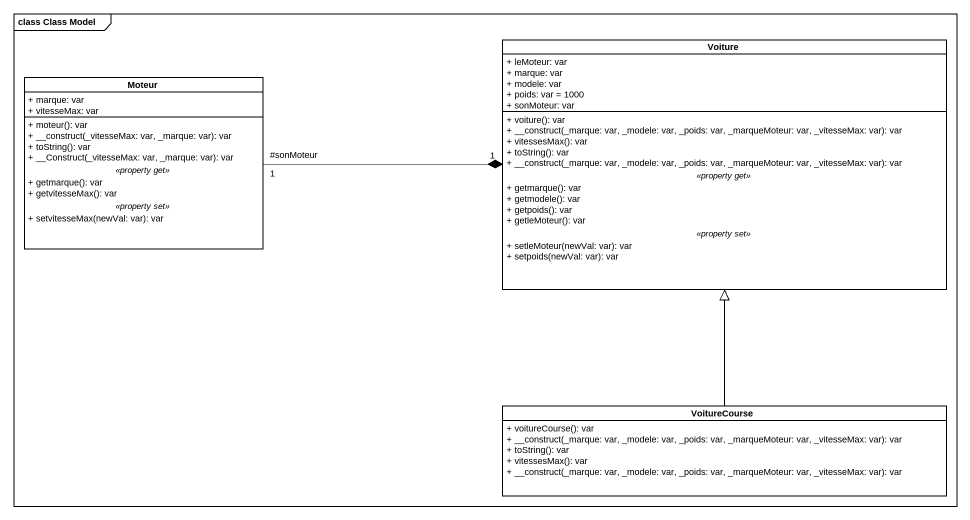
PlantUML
@startuml
mainframe class Class Model
hide circle
hide empty members
skinparam classAttributeIconSize 0
class Voiture {
  + leMoteur: var
  + marque: var
  + modele: var
  + poids: var = 1000
  + sonMoteur: var
  --
  + voiture(): var
  + __construct(_marque: var, _modele: var, _poids: var, _marqueMoteur: var, _vitesseMax: var): var
  + vitessesMax(): var
  + toString(): var
  + __construct(_marque: var, _modele: var, _poids: var, _marqueMoteur: var, _vitesseMax: var): var
  .. <<property get>> ..
  + getmarque(): var
  + getmodele(): var
  + getpoids(): var
  + getleMoteur(): var
  .. <<property set>> ..
  + setleMoteur(newVal: var): var
  + setpoids(newVal: var): var
}
class Moteur {
  + marque: var
  + vitesseMax: var
  --
  + moteur(): var
  + __construct(_vitesseMax: var, _marque: var): var
  + toString(): var
  + __Construct(_vitesseMax: var, _marque: var): var
  .. <<property get>> ..
  + getmarque(): var
  + getvitesseMax(): var
  .. <<property set>> ..
  + setvitesseMax(newVal: var): var
}
class VoitureCourse {
  + voitureCourse(): var
  + __construct(_marque: var, _modele: var, _poids: var, _marqueMoteur: var, _vitesseMax: var): var
  + toString(): var
  + vitessesMax(): var
  + __construct(_marque: var, _modele: var, _poids: var, _marqueMoteur: var, _vitesseMax: var): var
}
Moteur "#sonMoteur\n1" -right-* "1" Voiture
VoitureCourse -up-|> Voiture
@enduml
